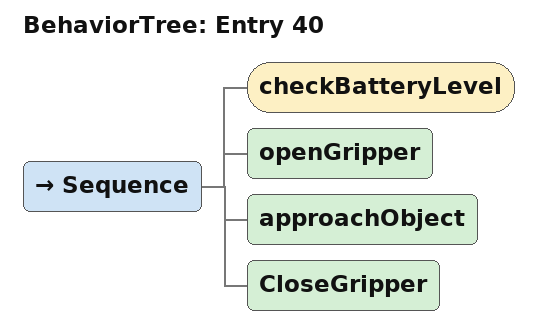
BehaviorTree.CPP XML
<?xml version="1.0" encoding="UTF-8"?>
<root BTCPP_format="4">
  <BehaviorTree ID="Entry 40">
    <Sequence>
      <checkBatteryLevel/>
      <openGripper/>
      <approachObject/>
      <CloseGripper/>
    </Sequence>
  </BehaviorTree>

</root>
